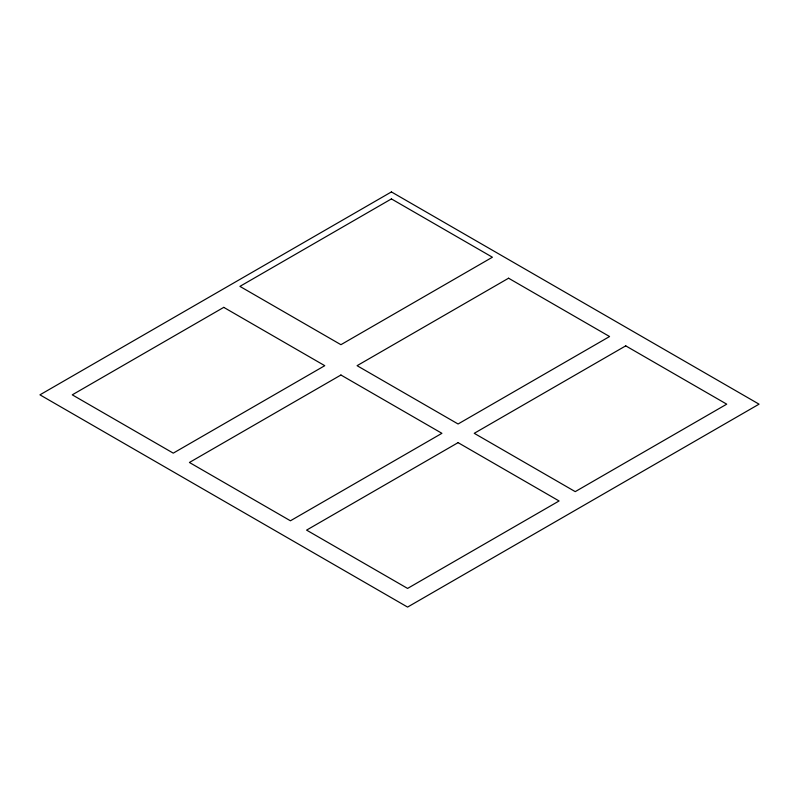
<?xml version="1.0" encoding="UTF-8"?>
<svg xmlns="http://www.w3.org/2000/svg" width="799" height="799" viewBox="0 0 799 799"><rect width="100%" height="100%" fill="white"/><g stroke="black" fill="none" stroke-linecap="round" stroke-linejoin="round"><path stroke-width="1.2" d="M391.42 191.92L39.95 394.836L407.58 607.08L759.05 404.164L391.42 191.92M391.42 198.911L239.92 286.382L340.923 344.689L492.414 257.218L391.42 198.911M223.76 307.365L72.27 394.836L173.263 453.143L324.764 365.682L223.76 307.365M340.923 375.011L189.423 462.471L290.427 520.788L441.917 433.318L340.923 375.011M508.573 278.212L357.083 365.682L458.077 423.989L609.577 336.529L508.573 278.212M458.077 442.646L306.586 530.117L407.58 588.424L559.08 500.963L458.077 442.646M625.737 345.857L474.236 433.318L575.24 491.635L726.73 404.164L625.737 345.857"/></g></svg>
